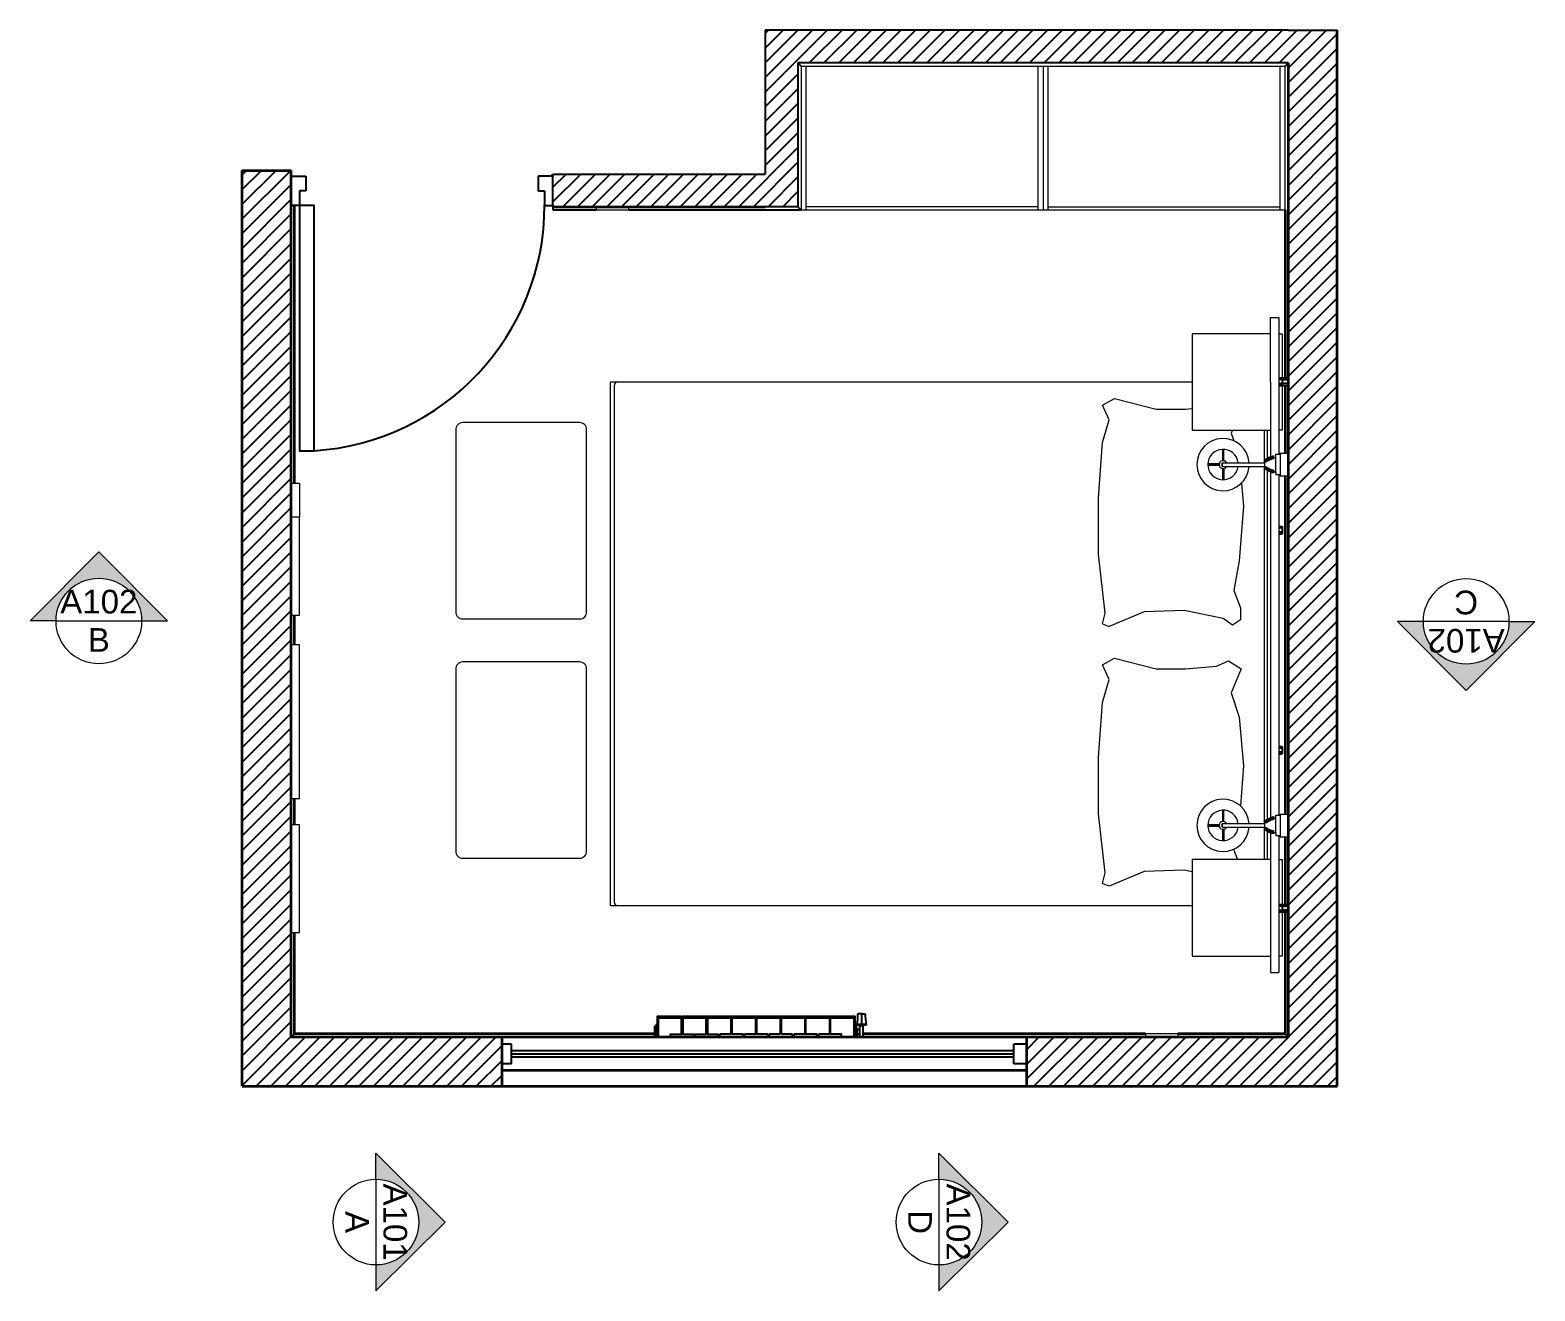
# Model space of a CAD drawing. Header units: millimetres. Extents: x 702 to 6186, y 329 to 3278.
# Drawn here: x 5725.8 to 6186.2, y 1527.8 to 1913.3 of the extents above; entities that cross this region are included whole.
import ezdxf
from ezdxf.enums import TextEntityAlignment as Align

# ---------------------------------------------------------------- set-up
doc = ezdxf.new("R2010")
doc.units = ezdxf.units.MM
for name, color, linetype, lineweight in [('A-FLOR-LEVL', 7, 'Continuous', 35), ('A-FURN', 8, 'Continuous', 18), ('A-PRSP-1', 7, 'Continuous', 40), ('A-SECT-MCUT', 7, 'Continuous', 35), ('A-WALL-FULL', 7, 'Continuous', 35), ('A-WALL-FULL-EXTR', 7, 'Continuous', 35), ('A-WALL-FULL-INTR', 7, 'Continuous', 35)]:
    doc.layers.add(name, color=color, linetype=linetype, lineweight=lineweight)
doc.layers.add('particolari', color=6, linetype='Continuous')
doc.styles.get("Standard").update_dxf_attribs({"font": 'arial.ttf'})

# ---------------------------------------------------------------- blocks, each defined once
blk = doc.blocks.new('SYMBOL')
at = {"layer": 'A-PRSP-1', "linetype": 'Continuous', "lineweight": 20}
h = blk.add_hatch(color=256, dxfattribs=at)
h.dxf.hatch_style = 1
h.paths.add_polyline_path([(11.2063, 4.9481), (11.316, 4.9481, -1), (11.678, 4.9481), (11.7877, 4.9481), (11.497, 5.2405)])
at = {"linetype": 'Continuous', "lineweight": 20}
blk.add_line((11.316, 4.9481), (11.678, 4.9481), dxfattribs=at)
at = {"layer": 'A-PRSP-1', "linetype": 'Continuous', "lineweight": 20}
for p, q in [((11.2063, 4.9481), (11.497, 5.2405)), ((11.7877, 4.9481), (11.497, 5.2405)), ((11.316, 4.9481), (11.2063, 4.9481)), ((11.678, 4.9481), (11.7877, 4.9481))]:
    blk.add_line(p, q, dxfattribs=at)
blk.add_circle((11.497, 4.9481), 0.181, dxfattribs=at)
at = {"linetype": 'Continuous', "lineweight": 20}
for tag, p in [('TAVOLA', (11.497, 5.08)), ('SEZIONE', (11.497, 4.9181))]:
    blk.add_attdef(tag, text='', height=0.1, dxfattribs=at).set_placement(p, align=Align.TOP_CENTER)

msp = doc.modelspace()

# ---------------------------------------------------------------- hatches: boundary and pattern name
h = msp.add_hatch()
h.set_pattern_fill('ANSI31', color=175)
h.set_pattern_definition([(45, (3621.146, 287.6208), (-2.245064, 2.245064), [])])
h.paths.add_polyline_path([(5805.74, 1870.36), (5790.74, 1870.36), (5790.74, 1590.36), (5870.13, 1590.36), (5870.13, 1605.36), (5805.74, 1605.36)])
h.paths.add_polyline_path([(6125.74, 1913.29), (6110.74, 1913.29), (6110.74, 1605.36), (6030.75, 1605.36), (6030.75, 1590.36), (6110.74, 1590.36), (6125.74, 1590.36)])
h.paths.add_polyline_path([(5960.74, 1903.29), (6110.74, 1903.29), (6110.74, 1913.29), (5960.74, 1913.29), (5950.74, 1913.29), (5950.74, 1869.29), (5885.74, 1869.29), (5885.74, 1868.64), (5885.74, 1859.29), (5960.74, 1859.29)])

# ---------------------------------------------------------------- linework, layer by layer
at = {"color": 5}
for p, q in [((5950.74, 1913.29), (5950.74, 1869.29)), ((5960.74, 1913.29), (5950.74, 1913.29)), ((6110.74, 1913.29), (5960.74, 1913.29)), ((6110.74, 1913.29), (6125.74, 1913.29)), ((6110.74, 1903.29), (5960.74, 1903.29)), ((5960.74, 1903.29), (5960.74, 1859.29)), ((5885.74, 1869.29), (5950.74, 1869.29)), ((5885.74, 1859.64), (5885.74, 1859.29)), ((5960.74, 1859.29), (5950.74, 1859.29)), ((6030.75, 1595.54), (6030.75, 1595.21))]:
    msp.add_line(p, q, dxfattribs=at)
at = {"color": 200}
for p, q in [((5960.74, 1903.29), (5961.74, 1902.29)), ((6109.74, 1902.29), (6110.74, 1903.29)), ((5885.74, 1859.29), (5885.74, 1858.29)), ((5885.74, 1858.29), (5899.01, 1858.29)), ((5909.01, 1858.29), (5961.74, 1858.29)), ((5960.74, 1859.29), (5961.74, 1858.29)), ((5805.74, 1605.36), (5806.74, 1606.36)), ((6109.74, 1606.36), (6110.74, 1605.36))]:
    msp.add_line(p, q, dxfattribs=at)
at = {"color": 2}
for p, q in [((5805.74, 1868.64), (5810.24, 1868.64)), ((5810.24, 1868.64), (5810.24, 1864.14)), ((5885.74, 1868.64), (5881.24, 1868.64)), ((5881.24, 1868.64), (5881.24, 1864.14)), ((5810.24, 1864.14), (5808.24, 1864.14)), ((5808.24, 1864.14), (5808.24, 1859.64)), ((5881.24, 1864.14), (5883.24, 1864.14)), ((5883.24, 1864.14), (5883.24, 1859.64)), ((5808.24, 1859.64), (5805.74, 1859.64)), ((5883.24, 1859.64), (5885.74, 1859.64))]:
    msp.add_line(p, q, dxfattribs=at)
msp.add_lwpolyline([(5812.74, 1784.64), (5812.74, 1859.64), (5808.24, 1859.64), (5808.24, 1784.64), (5812.74, 1784.64)], dxfattribs=at)
msp.add_arc((5808.06, 1859.71), 75.17, 273.5649, 0.0974, dxfattribs=at)
at = {"layer": 'A-FLOR-LEVL', "color": 5}
for p, q in [((6030.75, 1595.21), (5870.13, 1595.21)), ((5790.74, 1590.36), (6110.74, 1590.36))]:
    msp.add_line(p, q, dxfattribs=at)
at = {"layer": 'A-FURN'}
for p, q in [((5961.74, 1902.29), (5961.74, 1858.29)), ((5961.74, 1902.29), (6108.24, 1902.29)), ((5963.24, 1858.29), (5963.24, 1902.29)), ((6034.24, 1858.29), (6034.24, 1902.29)), ((6035.74, 1902.29), (6035.74, 1858.29)), ((6037.24, 1858.29), (6037.24, 1902.29)), ((6108.24, 1858.29), (6108.24, 1902.29)), ((6108.24, 1902.29), (6109.74, 1902.29)), ((6109.74, 1858.29), (6109.74, 1902.29)), ((5961.74, 1858.29), (6109.74, 1858.29)), ((6034.24, 1859.29), (5963.24, 1859.29)), ((6037.24, 1859.29), (6108.24, 1859.29)), ((6105.34, 1805.64), (6105.34, 1825.42)), ((6105.34, 1825.42), (6107.84, 1825.42)), ((6107.84, 1825.42), (6107.84, 1783.62)), ((6105.34, 1820.42), (6081.34, 1820.42)), ((6081.34, 1820.42), (6081.34, 1790.92)), ((6107.84, 1820.42), (6108.84, 1820.42)), ((6108.84, 1820.42), (6108.84, 1806.92)), ((5903.34, 1805.64), (5903.34, 1645.64)), ((6081.34, 1805.64), (5903.34, 1805.64)), ((5904.52, 1804.63), (5904.52, 1804.58)), ((5904.52, 1804.58), (5904.52, 1646.64)), ((6105.34, 1805.64), (6105.34, 1782.39)), ((6108.84, 1804.65), (6108.84, 1790.92)), ((6053.91, 1798.63), (6057.6, 1800.69)), ((6057.6, 1800.69), (6070.32, 1797.4)), ((6055.96, 1794.12), (6053.91, 1798.63)), ((6070.32, 1797.4), (6079.34, 1797.4)), ((6079.34, 1797.4), (6081.34, 1797.58)), ((6053.91, 1787.14), (6055.96, 1794.12)), ((6081.34, 1790.92), (6105.34, 1790.92)), ((6093.66, 1790.92), (6093.29, 1790.01)), ((6103.34, 1790.92), (6103.34, 1781)), ((6104.34, 1781.86), (6104.34, 1790.92)), ((6108.84, 1790.92), (6107.84, 1790.92)), ((6052.68, 1770.31), (6053.91, 1787.14)), ((6093.29, 1790.01), (6094.04, 1787.74)), ((6106.41, 1782.62), (6106.95, 1782.62)), ((6106.95, 1783.62), (6108.23, 1783.62)), ((6106.95, 1778.27), (6106.95, 1783.62)), ((6108.23, 1783.62), (6108.23, 1783.92)), ((6108.23, 1783.92), (6110.74, 1783.92)), ((6108.23, 1783.62), (6108.23, 1783.92)), ((6108.23, 1783.62), (6108.23, 1776.97)), ((6090.65, 1779.9), (6090.65, 1781)), ((6090.65, 1781), (6103.52, 1781)), ((6090.65, 1779.9), (6103.52, 1779.9)), ((6103.34, 1779.9), (6103.34, 1670.67)), ((6103.52, 1779.45), (6103.52, 1781.45)), ((6104.34, 1671.53), (6104.34, 1779.04)), ((6105.34, 1778.51), (6105.34, 1672.06)), ((6106.41, 1778.27), (6106.95, 1778.27)), ((6106.95, 1778.27), (6106.95, 1777.27)), ((6108.23, 1777.27), (6106.95, 1777.27)), ((6107.84, 1777.27), (6107.84, 1673.29)), ((6108.23, 1777.57), (6108.23, 1777.27)), ((6108.23, 1776.97), (6110.74, 1776.97)), ((5805.74, 1774.71), (5808.24, 1774.71)), ((5808.24, 1774.71), (5808.24, 1764.36)), ((6096.42, 1774.77), (6097.03, 1767.71)), ((6052.68, 1753.07), (6052.68, 1770.31)), ((6097.03, 1767.71), (6095.75, 1751.01)), ((5808.24, 1764.36), (5805.74, 1764.36)), ((5808.24, 1734.36), (5808.24, 1764.36)), ((6054.73, 1735), (6052.68, 1753.07)), ((6095.75, 1751.01), (6094.11, 1741.98)), ((6094.11, 1741.98), (6096.16, 1736.65)), ((6078.93, 1735.82), (6066.63, 1735.41)), ((6090.83, 1733.36), (6078.93, 1735.82)), ((6096.16, 1736.65), (6096.16, 1732.95)), ((5805.74, 1734.36), (5808.24, 1734.36)), ((6053.91, 1731.72), (6054.73, 1735)), ((6053.91, 1731.72), (6055.96, 1730.9)), ((6066.63, 1735.41), (6055.96, 1730.9)), ((6093.7, 1731.31), (6090.83, 1733.36)), ((6096.16, 1732.95), (6093.7, 1731.31)), ((5808.24, 1725.36), (5805.74, 1725.36)), ((5808.24, 1678.36), (5808.24, 1725.36)), ((6053.91, 1719.23), (6057.6, 1721.28)), ((6055.96, 1714.71), (6053.91, 1719.23)), ((6057.6, 1721.28), (6070.32, 1718)), ((6070.32, 1718), (6079.34, 1718)), ((6079.34, 1718), (6088.78, 1718.82)), ((6088.78, 1718.82), (6092.47, 1720.46)), ((6092.47, 1720.46), (6096.35, 1718.03)), ((6096.35, 1718.03), (6093.29, 1710.61)), ((6053.91, 1707.73), (6055.96, 1714.71)), ((6093.29, 1710.61), (6095.75, 1703.22)), ((6052.68, 1690.9), (6053.91, 1707.73)), ((6095.75, 1703.22), (6097.03, 1688.31)), ((6052.68, 1673.66), (6052.68, 1690.9)), ((6097.03, 1688.31), (6096.09, 1676.09)), ((5805.74, 1678.36), (5808.24, 1678.36)), ((6054.73, 1655.6), (6052.68, 1673.66)), ((6103.52, 1669.12), (6103.52, 1671.12)), ((6106.41, 1672.29), (6106.95, 1672.29)), ((6106.95, 1673.29), (6108.23, 1673.29)), ((6106.95, 1667.94), (6106.95, 1673.29)), ((6108.23, 1673.29), (6108.23, 1673.59)), ((6108.23, 1673.59), (6110.74, 1673.59)), ((6108.23, 1673.29), (6108.23, 1673.59)), ((6108.23, 1673.29), (6108.23, 1666.64)), ((5808.24, 1670.26), (5805.74, 1670.26)), ((5808.24, 1637.36), (5808.24, 1670.26)), ((6090.65, 1669.57), (6090.65, 1670.67)), ((6090.65, 1670.67), (6103.52, 1670.67)), ((6090.65, 1669.57), (6103.52, 1669.57)), ((6103.34, 1669.57), (6103.34, 1659.64)), ((6104.34, 1659.64), (6104.34, 1668.71)), ((6105.34, 1668.18), (6105.34, 1645.64)), ((6106.41, 1667.94), (6106.95, 1667.94)), ((6106.95, 1667.94), (6106.95, 1666.94)), ((6108.23, 1666.94), (6106.95, 1666.94)), ((6107.84, 1666.94), (6107.84, 1625.14)), ((6108.23, 1666.94), (6108.23, 1666.64)), ((6108.23, 1666.64), (6110.74, 1666.64)), ((6094.16, 1662.86), (6094.11, 1662.58)), ((6094.11, 1662.58), (6095.24, 1659.64)), ((6105.34, 1659.64), (6081.34, 1659.64)), ((6081.34, 1659.64), (6081.34, 1630.14)), ((6107.84, 1659.64), (6108.84, 1659.64)), ((6108.84, 1659.64), (6108.84, 1645.92)), ((6053.91, 1652.31), (6054.73, 1655.6)), ((6066.63, 1656.01), (6055.96, 1651.49)), ((6078.93, 1656.42), (6066.63, 1656.01)), ((6081.34, 1655.92), (6078.93, 1656.42)), ((6055.96, 1651.49), (6053.91, 1652.31)), ((5903.34, 1645.64), (6081.34, 1645.64)), ((6105.34, 1645.64), (6105.34, 1625.14)), ((6108.84, 1643.64), (6108.84, 1630.14)), ((5805.74, 1637.36), (5808.24, 1637.36)), ((6081.34, 1630.14), (6105.34, 1630.14)), ((6105.34, 1630.14), (6105.34, 1625.14)), ((6108.84, 1630.14), (6107.84, 1630.14)), ((6105.34, 1625.14), (6107.84, 1625.14))]:
    msp.add_line(p, q, dxfattribs=at)
at = {"layer": 'A-FURN', "transparency": 33554687}
for p, q in [((5899.01, 1859.29), (5899.01, 1858.29)), ((5899.01, 1858.29), (5909.01, 1858.29)), ((5909.01, 1858.29), (5909.01, 1859.29)), ((6077.01, 1606.36), (6067.01, 1606.36)), ((6067.01, 1606.36), (6067.01, 1605.36)), ((6077.01, 1605.36), (6077.01, 1606.36))]:
    msp.add_line(p, q, dxfattribs=at)
at = {"layer": 'A-FURN'}
for points in [[(5894.01, 1733.25, 0.414214), (5896.1, 1735.41), (5896.1, 1791.17, 0.414214), (5893.93, 1793.27), (5858.19, 1793.27, 0.414214), (5856.03, 1791.08), (5856.03, 1735.4, 0.414214), (5858.21, 1733.25)], [(5894.01, 1660.07, 0.414214), (5896.1, 1662.24), (5896.1, 1718, 0.414214), (5893.93, 1720.09), (5858.19, 1720.09, 0.414214), (5856.03, 1717.9), (5856.03, 1662.23, 0.414214), (5858.21, 1660.07)]]:
    msp.add_lwpolyline(points, format="xyb", close=True, dxfattribs=at)
for centre, radius, start, end in [((5905.55, 1804.61), 1.03, 94.0082, 178.8728), ((6090.78, 1780.44), 8, 3.9955, 356.1111), ((6090.78, 1780.44), 4.65, 6.885, 353.2993), ((6090.78, 1780.44), 1.2, 27.6794, 333.1187), ((6090.97, 1780.45), 0.639, 120.5515, 239.4485), ((6090.78, 1670.11), 8, 3.9955, 356.1111), ((6090.78, 1670.11), 4.65, 6.885, 353.2993), ((6090.78, 1670.11), 1.2, 27.6794, 333.1187), ((6090.97, 1670.12), 0.639, 120.5515, 239.4485), ((5905.53, 1646.65), 1.01, 180.7492, 269.2508)]:
    msp.add_arc(centre, radius, start, end, dxfattribs=at)
at = {"layer": 'A-FURN', "lineweight": 53}
for points in [[(6106.41, 1782.62), (6106.41, 1782.62), (6105.69, 1782.63), (6104.91, 1782.18), (6104.13, 1781.72), (6103.52, 1781.45), (6103.52, 1781.45)], [(6106.41, 1778.27), (6106.41, 1778.27), (6105.69, 1778.26), (6104.91, 1778.72), (6104.13, 1779.17), (6103.52, 1779.45), (6103.52, 1779.45)], [(6106.41, 1672.29), (6106.41, 1672.29), (6105.69, 1672.3), (6104.91, 1671.85), (6104.13, 1671.39), (6103.52, 1671.12), (6103.52, 1671.12)], [(6106.41, 1667.94), (6106.41, 1667.94), (6105.69, 1667.93), (6104.91, 1668.39), (6104.13, 1668.84), (6103.52, 1669.12), (6103.52, 1669.12)]]:
    msp.add_open_spline(points, degree=3, knots=[0, 0, 0, 0, 1, 1, 1, 2, 2, 2, 2], dxfattribs=at)
at = {"layer": 'A-SECT-MCUT', "color": 5}
for p, q in [((5870.13, 1605.36), (5870.13, 1590.36)), ((6030.75, 1590.36), (6030.75, 1605.36))]:
    msp.add_line(p, q, dxfattribs=at)
at = {"layer": 'A-WALL-FULL', "color": 5}
msp.add_line((5790.74, 1870.36), (5805.74, 1870.36), dxfattribs=at)
at = {"layer": 'A-WALL-FULL-EXTR', "color": 5}
for p, q in [((6125.74, 1590.36), (6125.74, 1913.29)), ((5790.74, 1590.36), (5790.74, 1870.36)), ((6110.74, 1590.36), (6125.74, 1590.36))]:
    msp.add_line(p, q, dxfattribs=at)
msp.add_lwpolyline([(6110.74, 1903.29), (6110.74, 1605.36), (5805.74, 1605.36), (5805.74, 1870.36)], dxfattribs=at)
at = {"layer": 'A-WALL-FULL-EXTR', "color": 200}
for points in [[(5806.74, 1774.71), (5806.74, 1859.64)], [(6109.74, 1858.29), (6109.74, 1806.92)], [(6109.74, 1804.65), (6109.74, 1783.92)], [(6109.74, 1776.97), (6109.74, 1673.59)], [(5806.74, 1725.36), (5806.74, 1734.36)], [(5806.74, 1670.26), (5806.74, 1678.36)], [(6109.74, 1666.64), (6109.74, 1645.92)], [(6109.74, 1643.64), (6109.74, 1606.36), (6077.01, 1606.36)], [(5917, 1606.36), (5806.74, 1606.36), (5806.74, 1637.36)], [(6067.01, 1606.36), (5980.72, 1606.36)]]:
    msp.add_lwpolyline(points, dxfattribs=at)
at = {"layer": 'A-WALL-FULL-INTR', "color": 5}
for p, q in [((5885.74, 1868.64), (5885.74, 1869.29)), ((5885.74, 1859.29), (5950.74, 1859.29))]:
    msp.add_line(p, q, dxfattribs=at)
at = {"layer": 'A-WALL-FULL-INTR'}
for p, q in [((5950.54, 1869.29), (5950.54, 1869.29)), ((5885.74, 1859.29), (5885.74, 1859.29))]:
    msp.add_line(p, q, dxfattribs=at)
at = {"layer": 'particolari', "color": 5}
msp.add_line((5885.74, 1859.64), (5885.74, 1868.64), dxfattribs=at)
at = {"layer": 'particolari'}
for p, q in [((6107.84, 1806.92), (6108.84, 1806.92)), ((6108.84, 1806.42), (6107.84, 1806.42)), ((6108.84, 1805.15), (6107.84, 1805.15)), ((6107.84, 1804.65), (6108.84, 1804.65)), ((6108.84, 1806.92), (6108.84, 1804.65)), ((6108.84, 1806.92), (6110.74, 1806.92)), ((6110.74, 1806.32), (6108.84, 1806.32)), ((6110.74, 1805.25), (6108.84, 1805.25)), ((6108.84, 1804.65), (6110.74, 1804.65)), ((6110.74, 1806.92), (6110.74, 1804.65)), ((6090.68, 1785.09), (6090.68, 1781.64)), ((6090.88, 1781.64), (6090.88, 1785.09)), ((6089.59, 1780.54), (6086.13, 1780.54)), ((6086.13, 1780.34), (6089.59, 1780.34)), ((6090.68, 1779.24), (6090.68, 1775.79)), ((6090.88, 1779.24), (6090.88, 1775.79)), ((6107.84, 1761.55), (6108.84, 1761.55)), ((6108.84, 1761.05), (6107.84, 1761.05)), ((6108.84, 1759.77), (6107.84, 1759.77)), ((6107.84, 1759.27), (6108.84, 1759.27)), ((6108.84, 1761.55), (6108.84, 1759.27)), ((6107.84, 1694.27), (6108.84, 1694.27)), ((6108.84, 1694.27), (6108.84, 1692)), ((6108.84, 1693.77), (6107.84, 1693.77)), ((6108.84, 1692.5), (6107.84, 1692.5)), ((6107.84, 1692), (6108.84, 1692)), ((6090.68, 1674.76), (6090.68, 1671.31)), ((6090.88, 1671.31), (6090.88, 1674.76)), ((6089.59, 1670.21), (6086.13, 1670.21)), ((6086.13, 1670.01), (6089.59, 1670.01)), ((6090.68, 1668.92), (6090.68, 1665.46)), ((6090.88, 1668.92), (6090.88, 1665.46)), ((6107.84, 1645.92), (6108.84, 1645.92)), ((6108.84, 1645.42), (6107.84, 1645.42)), ((6108.84, 1644.14), (6107.84, 1644.14)), ((6107.84, 1643.64), (6108.84, 1643.64)), ((6108.84, 1645.92), (6108.84, 1643.64)), ((6108.84, 1645.92), (6110.74, 1645.92)), ((6110.74, 1645.32), (6108.84, 1645.32)), ((6110.74, 1644.24), (6108.84, 1644.24)), ((6108.84, 1643.64), (6110.74, 1643.64)), ((6110.74, 1645.92), (6110.74, 1643.64)), ((6110.74, 1645.92), (6110.74, 1645.32)), ((6110.74, 1643.64), (6110.74, 1644.24)), ((5925.16, 1611.65), (5925.52, 1611.65)), ((5925.16, 1611.2), (5925.52, 1611.2)), ((5955.66, 1611.65), (5955.31, 1611.65)), ((5955.31, 1611.65), (5955.31, 1606.28)), ((5955.66, 1606.28), (5955.66, 1611.65)), ((5980.45, 1612.5), (5979.09, 1612.5)), ((5980.2, 1612.5), (5980.2, 1609)), ((5980.45, 1612.5), (5981.3, 1612.5)), ((5981.3, 1612.23), (5981.3, 1612.5)), ((5917, 1605.73), (5917, 1608.76)), ((5917.24, 1608.76), (5917, 1608.76)), ((5917.63, 1609.13), (5917.24, 1609.13)), ((5917.24, 1605.36), (5917.24, 1609.13)), ((5978.27, 1609.13), (5978.66, 1609.13)), ((5978.66, 1605.36), (5978.66, 1609.13)), ((5978.66, 1608.14), (5978.85, 1608.14)), ((5981.64, 1609.24), (5978.76, 1609.24)), ((5978.76, 1609.24), (5978.76, 1609)), ((5981.64, 1609), (5978.76, 1609)), ((5978.85, 1605.73), (5978.85, 1608.14)), ((5979.67, 1607.56), (5978.85, 1607.56)), ((5979.67, 1605.36), (5979.67, 1608.81)), ((5980.72, 1608.81), (5979.67, 1608.81)), ((5979.92, 1608.81), (5979.92, 1609)), ((5980.47, 1608.81), (5980.47, 1609)), ((5980.72, 1605.36), (5980.72, 1608.81)), ((5981.64, 1609.24), (5981.64, 1609)), ((5873.13, 1603.21), (5870.13, 1603.21)), ((5873.13, 1597.21), (5873.13, 1603.21)), ((5917.24, 1605.73), (5917, 1605.73)), ((5951.94, 1606.28), (5951.94, 1605.36)), ((5955.31, 1606.28), (5951.94, 1606.28)), ((5959.03, 1606.28), (5955.66, 1606.28)), ((5959.03, 1605.36), (5959.03, 1606.28)), ((5978.66, 1605.73), (5978.85, 1605.73)), ((5979.67, 1606.31), (5978.85, 1606.31)), ((6030.75, 1603.21), (6026.81, 1603.21)), ((6026.81, 1597.21), (6026.81, 1603.21)), ((6026.81, 1601.21), (5873.13, 1601.21)), ((6026.81, 1600.21), (5873.13, 1600.21)), ((6026.81, 1599.21), (5873.13, 1599.21)), ((5873.13, 1597.21), (5870.13, 1597.21)), ((6030.75, 1597.21), (6026.81, 1597.21))]:
    msp.add_line(p, q, dxfattribs=at)
for points in [[(5925.16, 1611.65), (5917.63, 1611.65), (5917.63, 1605.36)], [(5925.16, 1611.2), (5917.98, 1611.2), (5917.98, 1605.36)], [(5921.8, 1605.36), (5921.8, 1606.28), (5925.16, 1606.28), (5925.16, 1611.65)], [(5925.52, 1611.65), (5925.52, 1606.28), (5928.88, 1606.28)], [(5978.27, 1605.36), (5978.27, 1611.65), (5925.52, 1611.65)], [(5977.92, 1605.36), (5977.92, 1611.2), (5925.52, 1611.2)], [(5929.33, 1605.36), (5929.33, 1606.28), (5932.7, 1606.28), (5932.7, 1611.65), (5933.05, 1611.65), (5933.05, 1606.28), (5936.42, 1606.28)], [(5943.96, 1605.36), (5943.96, 1606.28), (5940.59, 1606.28), (5940.59, 1611.65), (5940.24, 1611.65), (5940.24, 1606.28), (5936.87, 1606.28)], [(5951.49, 1605.36), (5951.49, 1606.28), (5948.13, 1606.28), (5948.13, 1611.65), (5947.77, 1611.65), (5947.77, 1606.28), (5944.41, 1606.28)], [(5966.56, 1605.36), (5966.56, 1606.28), (5963.2, 1606.28), (5963.2, 1611.65), (5962.84, 1611.65), (5962.84, 1606.28), (5959.48, 1606.28)], [(5974.1, 1605.36), (5974.1, 1606.28), (5970.73, 1606.28), (5970.73, 1611.65), (5970.38, 1611.65), (5970.38, 1606.28), (5967.01, 1606.28)], [(5928.88, 1606.28), (5928.88, 1605.36)], [(5936.42, 1606.28), (5936.42, 1605.36)], [(5936.87, 1606.28), (5936.87, 1605.36)], [(5944.41, 1606.28), (5944.41, 1605.36)], [(5959.48, 1606.28), (5959.48, 1605.36)], [(5967.01, 1606.28), (5967.01, 1605.36)]]:
    msp.add_lwpolyline(points, dxfattribs=at)
for centre, start, end in [((5967, 1612.08), 346.4179, 1.9746), ((5993.39, 1612.08), 178.0254, 193.5821)]:
    msp.add_arc(centre, 12.1, start, end, dxfattribs=at)

# ---------------------------------------------------------------- block references
at = {"xscale": 72.33964628883209, "yscale": 72.33964628883209, "zscale": 72.33964628883209}
msp.add_blockref('SYMBOL', (4915.18, 1374.67), dxfattribs=at).add_auto_attribs({'SEZIONE': 'B', 'TAVOLA': 'A102'})
for p, rotation, values in [((6996.84, 2090.44), 180, {'SEZIONE': 'C', 'TAVOLA': 'A102'}), ((5473.7, 2380.5), 270, {'SEZIONE': 'A', 'TAVOLA': 'A101'}), ((5645.94, 2380.5), 270, {'SEZIONE': 'D', 'TAVOLA': 'A102'})]:
    msp.add_blockref('SYMBOL', p, dxfattribs=dict(at, rotation=rotation)).add_auto_attribs(values)

doc.saveas('drawing.dxf')
